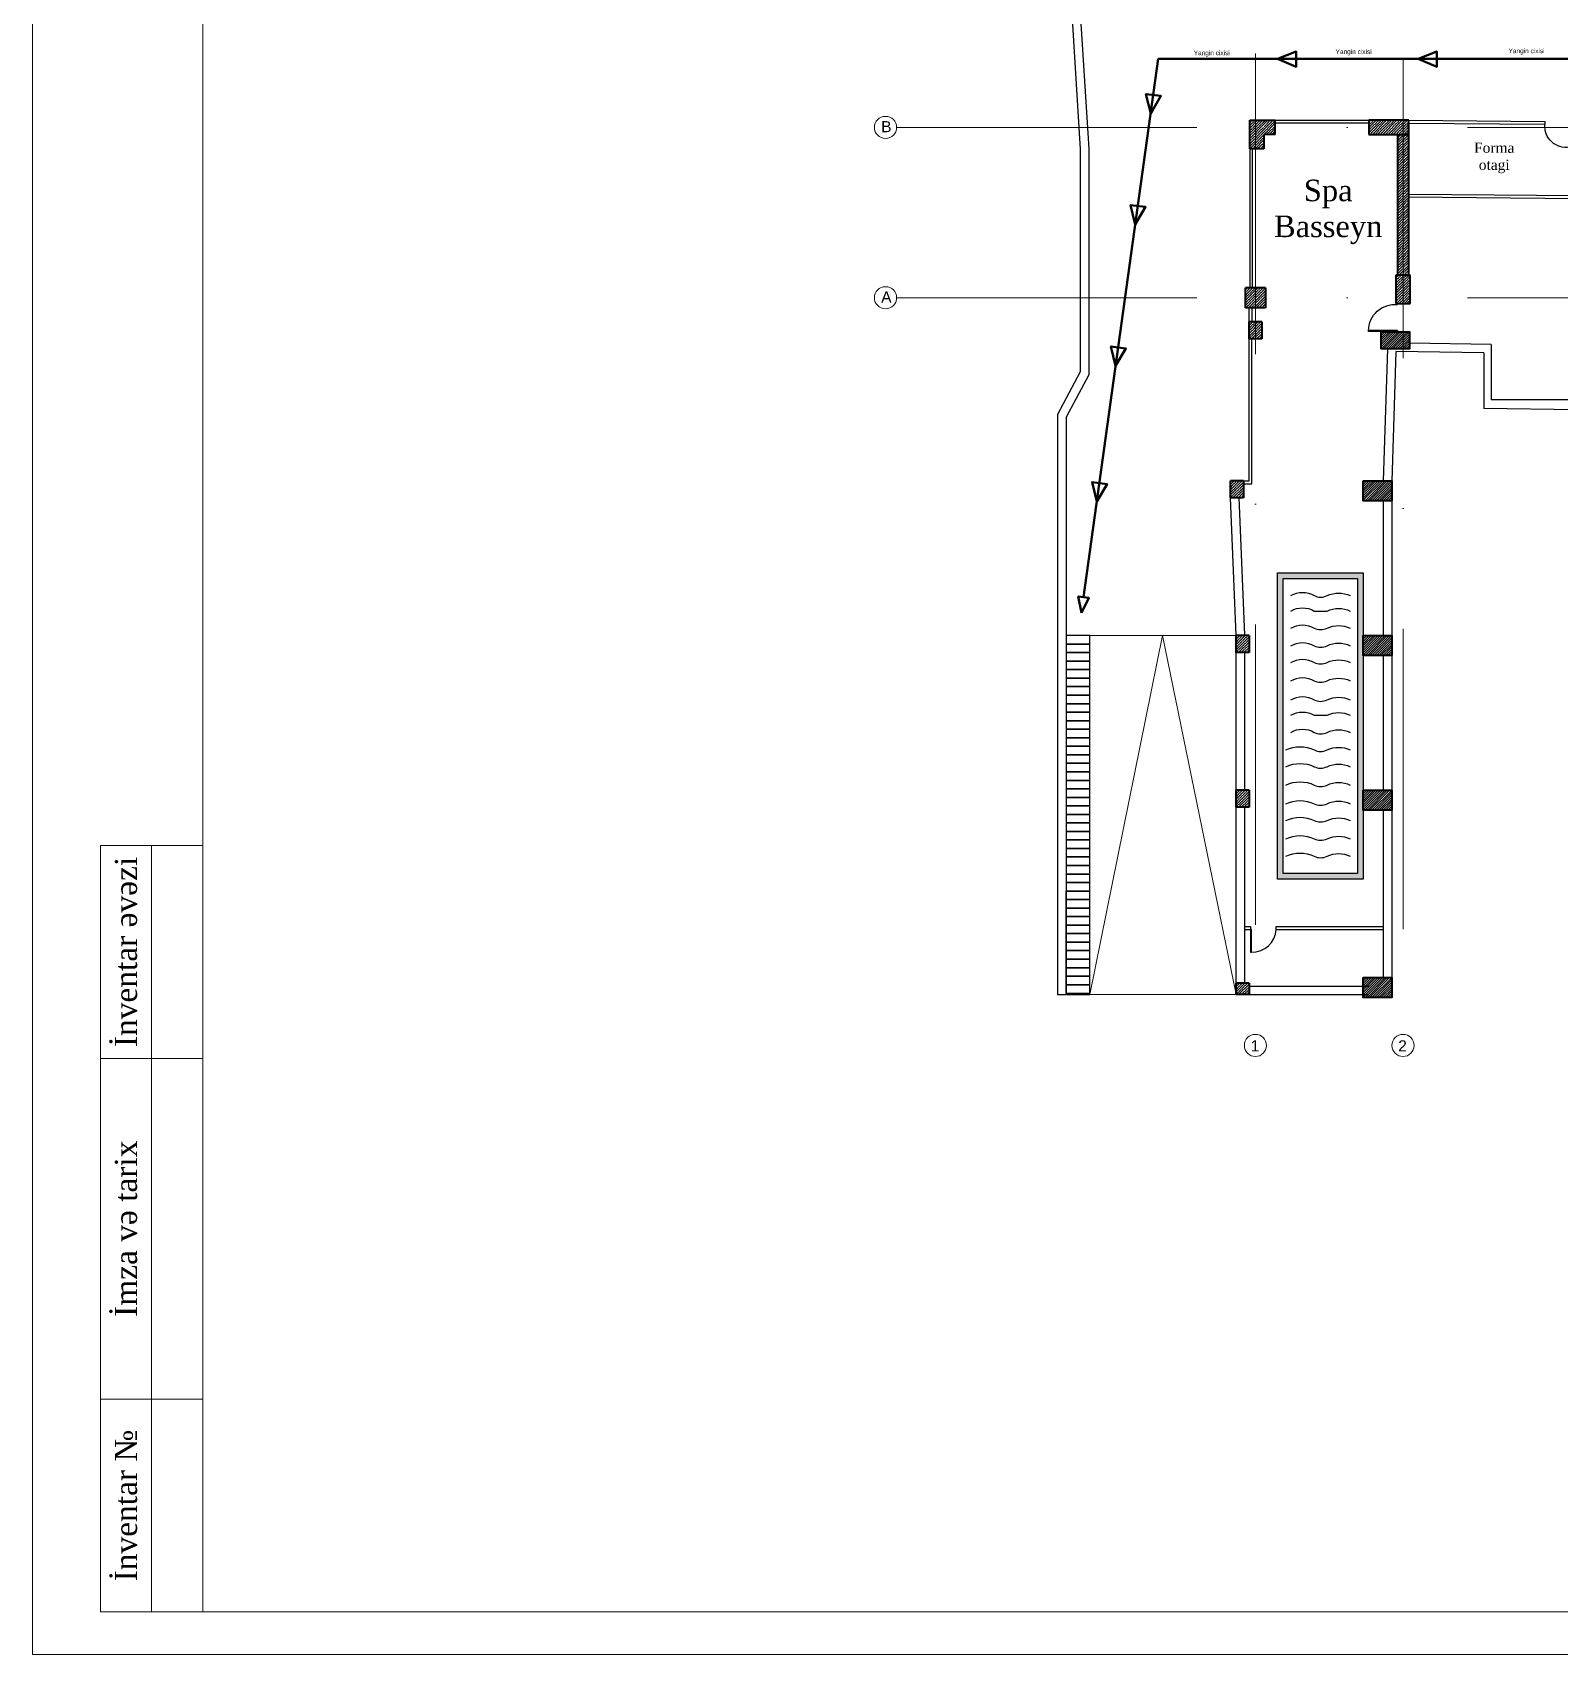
# Model space of a CAD drawing. Header units: millimetres. Extents: x 1531071 to 1560283, y -701792 to -691067.
# Drawn here: x 1531071 to 1536450, y -701792 to -696078 of the extents above; entities that cross this region are included whole.
import ezdxf

# ---------------------------------------------------------------- set-up
doc = ezdxf.new("R2010")
doc.units = ezdxf.units.MM
doc.header["$LTSCALE"] = 20
doc.header["$MEASUREMENT"] = 0
doc.linetypes.add('Dot & Dashed', pattern=[670.277762, 352.777767, -176.388884, 0, -141.111112])
for name, color, linetype, lineweight in [('A-Sect-Iden', 191, 'Continuous', 13), ('OXLAR', 6, 'Continuous', 5), ('RAZMERI', 251, 'Continuous', 5), ('Shtamp', 7, 'Continuous', 15), ('Text', 7, 'Continuous', 0), ('wall ext', 30, 'Continuous', 30)]:
    doc.layers.add(name, color=color, linetype=linetype, lineweight=lineweight)
for name, color, linetype, lineweight, true_color in [('Двери ArchiCAD_Ном._пера__23', 7, 'Continuous', 40, 0xff6600), ('Двери ArchiCAD_Ном._пера__47', 7, 'Continuous', 25, 0x373737), ('Конструктив - Колонны_Ном._пера__202', 7, 'Continuous', 0, 0x38637a), ('Конструктив - Колонны_Ном._пера__28', 7, 'Continuous', 40, 0xffe4e1), ('Конструктив - Перегородки_Ном._пера__47', 7, 'Continuous', 25, 0x373737)]:
    doc.layers.add(name, color=color, linetype=linetype, lineweight=lineweight, true_color=true_color)
doc.styles.add('Times New  Roman', font='times.ttf')
doc.styles.add('СГЕНЕРИР_СТИЛЬ_1', font='arial.ttf')
pattern_1 = [(45, (1530114.896, -703124.711), (-9.192388, 9.192388), []), (45, (1530110.3, -703120.115), (-9.192388, 9.192388), [9.75, -3.25, 0, -3.25])]

msp = doc.modelspace()

# ---------------------------------------------------------------- hatches: boundary and pattern name
at = {"layer": 'wall ext', "lineweight": -3, "ltscale": 0.5, "true_color": 0x939598}
h = msp.add_hatch(dxfattribs=at)
h.set_pattern_fill('ANGLE', color=252)
h.set_pattern_definition([(0, (1535539.03915, -697990.41304), (0, 0.275), [0.2, -0.075]), (90, (1535539.03915, -697990.41304), (-0.275, 2e-17), [0.2, -0.075])])
h.paths.add_polyline_path([(1535759, -697981.2), (1535456.5, -697981.2), (1535456.5, -699061.2), (1535759, -699061.2)])
h.paths.add_polyline_path([(1535739, -698001.2), (1535476.5, -698001.2), (1535476.5, -699041.2), (1535739, -699041.2)], flags=16)
at = {"layer": 'Конструктив - Колонны_Ном._пера__202', "linetype": 'Continuous'}
h = msp.add_hatch(dxfattribs=at)
h.set_pattern_fill('ЖЕЛЕЗОБЕТОН__ГОСТ_', color=1, scale=0.1, style=0, pattern_type=2)
h.set_pattern_definition([(45, (1530114.896, -703129.711), (-9.192388, 9.192388), []), (45, (1530110.3, -703125.115), (-9.192388, 9.192388), [9.75, -3.25, 0, -3.25])])
h.paths.add_polyline_path([(1535359, -696387.5), (1535409, -696387.5), (1535409, -696487.5), (1535359, -696487.5)])
h = msp.add_hatch(dxfattribs=at)
h.set_pattern_fill('ЖЕЛЕЗОБЕТОН__ГОСТ_', color=1, scale=0.1, style=0, pattern_type=2)
h.set_pattern_definition([(45, (1530224.896, -703129.711), (-9.192388, 9.192388), []), (45, (1530220.3, -703125.115), (-9.192388, 9.192388), [9.75, -3.25, 0, -3.25])])
h.paths.add_polyline_path([(1535409, -696387.5), (1535409, -696437.5), (1535449, -696437.5), (1535449, -696387.5)])
h = msp.add_hatch(dxfattribs=at)
h.set_pattern_fill('ЖЕЛЕЗОБЕТОН__ГОСТ_', color=1, scale=0.1, style=0, pattern_type=2)
h.set_pattern_definition(pattern_1)
h.paths.add_polyline_path([(1535779, -696387.5), (1535779, -696437.5), (1535919, -696437.5), (1535919, -696387.5)])
h = msp.add_hatch(dxfattribs=at)
h.set_pattern_fill('ЖЕЛЕЗОБЕТОН__ГОСТ_', color=1, scale=0.1, style=0, pattern_type=2)
h.set_pattern_definition([(45, (1530124.896, -703224.711), (-9.192388, 9.192388), []), (45, (1530120.3, -703220.115), (-9.192388, 9.192388), [9.75, -3.25, 0, -3.25])])
h.paths.add_polyline_path([(1535879, -696921.3), (1535919, -696921.3), (1535919, -696432.5), (1535879, -696432.5)])
h.paths.add_polyline_path([(1535919, -696921.3), (1535879, -696921.3), (1535879, -696932.5), (1535919, -696932.5)])
h = msp.add_hatch(dxfattribs=at)
h.set_pattern_fill('ЖЕЛЕЗОБЕТОН__ГОСТ_', color=1, scale=0.1, style=0, pattern_type=2)
h.set_pattern_definition(pattern_1)
h.paths.add_polyline_path([(1535874, -697032.5), (1535924, -697032.5), (1535924, -696932.5), (1535874, -696932.5)])
h = msp.add_hatch(dxfattribs=at)
h.set_pattern_fill('ЖЕЛЕЗОБЕТОН__ГОСТ_', color=1, scale=0.1, style=0, pattern_type=2)
h.set_pattern_definition([(45, (1530099.897, -702559.711), (-9.192388, 9.192388), []), (45, (1530095.3, -702555.115), (-9.192388, 9.192388), [9.75, -3.25, 0, -3.25])])
h.paths.add_polyline_path([(1535344, -696977.5), (1535414, -696977.5), (1535414, -697047.5), (1535344, -697047.5)])
h = msp.add_hatch(dxfattribs=at)
h.set_pattern_fill('ЖЕЛЕЗОБЕТОН__ГОСТ_', color=1, scale=0.1, style=0, pattern_type=2)
h.set_pattern_definition([(45, (1530099.897, -702679.711), (-9.192388, 9.192388), []), (45, (1530095.3, -702675.115), (-9.192388, 9.192388), [9.75, -3.25, 0, -3.25])])
h.paths.add_polyline_path([(1535356.5, -697097.5), (1535401.5, -697097.5), (1535401.5, -697157.5), (1535356.5, -697157.5)])
at = {"layer": 'Конструктив - Колонны_Ном._пера__202', "linetype": 'Dot & Dashed'}
h = msp.add_hatch(dxfattribs=at)
h.set_pattern_fill('ANSI31', color=1, scale=45, style=0)
h.set_pattern_definition([(45, (1457086.385, -709011.664), (-3.97747564, 3.97747564), [])])
h.paths.add_polyline_path([(1535822, -697132.5), (1535922, -697132.5), (1535922, -697192.5), (1535822, -697192.5)])
at = {"layer": 'Конструктив - Колонны_Ном._пера__202', "linetype": 'Continuous'}
h = msp.add_hatch(dxfattribs=at)
h.set_pattern_fill('ЖЕЛЕЗОБЕТОН__ГОСТ_', color=1, scale=0.1, style=0, pattern_type=2)
h.set_pattern_definition([(45, (1530034.897, -703239.711), (-9.192388, 9.192388), []), (45, (1530030.3, -703235.115), (-9.192388, 9.192388), [9.75, -3.25, 0, -3.25])])
h.paths.add_polyline_path([(1535291.5, -697657.5), (1535336.5, -697657.5), (1535336.5, -697717.5), (1535291.5, -697717.5)])
at = {"layer": 'Конструктив - Колонны_Ном._пера__202', "linetype": 'Dot & Dashed'}
h = msp.add_hatch(dxfattribs=at)
h.set_pattern_fill('ANSI31', color=1, scale=45, style=0)
h.set_pattern_definition([(45, (1457023.385, -709536.664), (-3.97747564, 3.97747564), [])])
h.paths.add_polyline_path([(1535759, -697657.5), (1535859, -697657.5), (1535859, -697727.5), (1535759, -697727.5)])
at = {"layer": 'Конструктив - Колонны_Ном._пера__202', "linetype": 'Continuous'}
h = msp.add_hatch(dxfattribs=at)
h.set_pattern_fill('ЖЕЛЕЗОБЕТОН__ГОСТ_', color=1, scale=0.1, style=0, pattern_type=2)
h.set_pattern_definition([(45, (1530054.897, -703784.711), (-9.192388, 9.192388), []), (45, (1530050.3, -703780.115), (-9.192388, 9.192388), [9.75, -3.25, 0, -3.25])])
h.paths.add_polyline_path([(1535311.5, -698202.5), (1535356.5, -698202.5), (1535356.5, -698262.5), (1535311.5, -698262.5)])
at = {"layer": 'Конструктив - Колонны_Ном._пера__202', "linetype": 'Dot & Dashed'}
h = msp.add_hatch(dxfattribs=at)
h.set_pattern_fill('ANSI31', color=1, scale=45, style=0)
h.set_pattern_definition([(45, (1457023.385, -710081.664), (-3.97747564, 3.97747564), [])])
h.paths.add_polyline_path([(1535759, -698202.5), (1535859, -698202.5), (1535859, -698272.5), (1535759, -698272.5)])
at = {"layer": 'Конструктив - Колонны_Ном._пера__202', "linetype": 'Continuous'}
h = msp.add_hatch(dxfattribs=at)
h.set_pattern_fill('ЖЕЛЕЗОБЕТОН__ГОСТ_', color=1, scale=0.1, style=0, pattern_type=2)
h.set_pattern_definition([(45, (1530054.897, -704329.711), (-9.192388, 9.192388), []), (45, (1530050.3, -704325.115), (-9.192388, 9.192388), [9.75, -3.25, 0, -3.25])])
h.paths.add_polyline_path([(1535311.5, -698747.5), (1535356.5, -698747.5), (1535356.5, -698807.5), (1535311.5, -698807.5)])
at = {"layer": 'Конструктив - Колонны_Ном._пера__202', "linetype": 'Dot & Dashed'}
h = msp.add_hatch(dxfattribs=at)
h.set_pattern_fill('ANSI31', color=1, scale=45, style=0)
h.set_pattern_definition([(45, (1457023.385, -710626.664), (-3.97747564, 3.97747564), [])])
h.paths.add_polyline_path([(1535759, -698747.5), (1535859, -698747.5), (1535859, -698817.5), (1535759, -698817.5)])
h = msp.add_hatch(dxfattribs=at)
h.set_pattern_fill('ANSI31', color=1, scale=45, style=0)
h.set_pattern_definition([(45, (1457023.385, -711286.664), (-3.97747564, 3.97747564), [])])
h.paths.add_polyline_path([(1535759, -699407.5), (1535859, -699407.5), (1535859, -699477.5), (1535759, -699477.5)])
at = {"layer": 'Конструктив - Колонны_Ном._пера__202', "linetype": 'Continuous'}
h = msp.add_hatch(dxfattribs=at)
h.set_pattern_fill('ЖЕЛЕЗОБЕТОН__ГОСТ_', color=1, scale=0.1, style=0, pattern_type=2)
h.set_pattern_definition([(45, (1530054.897, -704989.711), (-9.192388, 9.192388), []), (45, (1530050.3, -704985.115), (-9.192388, 9.192388), [9.75, -3.25, 0, -3.25])])
h.paths.add_polyline_path([(1535311.5, -699427.5), (1535356.5, -699427.5), (1535356.5, -699467.5), (1535311.5, -699467.5)])

# ---------------------------------------------------------------- linework, layer by layer
at = {"color": 0, "lineweight": 30, "ltscale": 0.5}
for p, q in [((1534716, -695759.4), (1534762, -696489.4)), ((1534746, -695757.5), (1534792, -696487.5)), ((1534762, -696487.5), (1534762, -697273.7)), ((1534792, -696487.5), (1534792, -697283.7)), ((1536209, -697177.5), (1535922, -697172.4)), ((1536209, -697177.5), (1536209, -697372.5)), ((1535844, -697192.5), (1535829, -697657.5)), ((1535873.1, -697201.4), (1535859, -697658.4)), ((1536184.1, -697207), (1535873.1, -697201.4)), ((1536184.1, -697207), (1536184.2, -697207)), ((1536184.2, -697207), (1536184.2, -697402.1)), ((1534762, -697273.8), (1534682, -697423.3)), ((1534792, -697283.7), (1534711.9, -697433.2)), ((1536514, -697406.9), (1536184.2, -697402.1)), ((1536184.2, -697402.1), (1536184.2, -697402.1)), ((1536524, -697372.5), (1536209, -697372.5)), ((1534681.9, -697423.4), (1534682, -697423.3)), ((1534681.9, -697423.4), (1534681.9, -699467.5)), ((1534711.9, -697433.2), (1534711.9, -699467.5)), ((1535311.5, -698202.5), (1535291.5, -697717.5)), ((1535341.5, -698201.2), (1535321.5, -697716.2)), ((1535829, -697727.5), (1535829, -698202.5)), ((1535859, -697727.5), (1535859, -699477.5)), ((1535311.5, -699427.5), (1535311.5, -698252.4)), ((1535341.5, -698747.5), (1535341.5, -698262.5)), ((1535829, -698272.5), (1535829, -698747.5)), ((1535341.5, -699427.5), (1535341.5, -698807.5)), ((1535829, -698817.5), (1535829, -699407.5)), ((1534681.9, -699467.5), (1534711.9, -699467.5)), ((1535356.5, -699437.5), (1535779, -699437.5)), ((1535356.5, -699467.5), (1535779, -699467.5))]:
    msp.add_line(p, q, dxfattribs=at)
for points in [[(1535449, -696387.5), (1535779, -696387.5), (1535779, -696397.5), (1535449, -696397.5)], [(1535359, -696487.5), (1535359, -696977.5), (1535369, -696977.5), (1535369, -696487.5)], [(1535356.5, -697097.5), (1535356.5, -697097.5), (1535356.5, -697047.5), (1535366.5, -697047.5), (1535366.5, -697097.5)]]:
    msp.add_lwpolyline(points, close=True, dxfattribs=at)
for points in [[(1535919, -696387.5), (1536398.5, -696391.5)], [(1535918.9, -696397.5), (1536398.4, -696401.5)], [(1535918.8, -696657.5), (1536518.9, -696662.5)], [(1535918.9, -696647.5), (1535918.9, -696647.5), (1536519, -696652.5)], [(1535336.5, -697657.5), (1535356.5, -697657.5), (1535356.5, -697157.5)], [(1535336.5, -697667.5), (1535366.5, -697667.5), (1535366.5, -697157.5)], [(1535341.5, -699227.5), (1535341.5, -699227.5), (1535361.9, -699227.5)], [(1535341.5, -699237.5), (1535361.9, -699237.5)], [(1535451.9, -699227.5), (1535829, -699227.5)], [(1535451.9, -699237.5), (1535829, -699237.5)]]:
    msp.add_lwpolyline(points, dxfattribs=at)
at = {"layer": 'A-Sect-Iden', "color": 0, "lineweight": 30, "ltscale": 0.5}
msp.add_line((1534762, -697273.8), (1534762, -697273.7), dxfattribs=at)
at = {"layer": 'A-Sect-Iden', "color": 0, "ltscale": 0.5}
for p, q in [((1535809, -697657.5), (1535829, -697657.5)), ((1535311.5, -698202.5), (1534711.9, -698202.5)), ((1534795.5, -699467.5), (1535051.9, -698202.5)), ((1535051.9, -698202.5), (1535311.5, -699467.5)), ((1534711.9, -699467.5), (1535311.5, -699467.5))]:
    msp.add_line(p, q, dxfattribs=at)
at = {"layer": 'OXLAR', "color": 6, "linetype": 'Dot & Dashed', "ltscale": 0.15}
for p, q in [((1535379, -694141.6), (1535379, -699607.5)), ((1535899, -694156.4), (1535899, -699622.4)), ((1534114.8, -696412.5), (1540576.2, -696412.5)), ((1534114.8, -697012.5), (1540576.2, -697012.5))]:
    msp.add_line(p, q, dxfattribs=at)
at = {"layer": 'RAZMERI', "color": 0}
for centre in [(1534075.8, -696412.5), (1534075.8, -697012.5), (1535379, -699646.5), (1535899, -699646.5)]:
    msp.add_circle(centre, 39, dxfattribs=at)
at = {"layer": 'Shtamp', "lineweight": 15}
for p, q in [((1531490.5, -698942.1), (1531490.5, -701642.1)), ((1531670.5, -699692.1), (1531310.5, -699692.1)), ((1531670.5, -700892.1), (1531310.5, -700892.1))]:
    msp.add_line(p, q, dxfattribs=at)
for points in [[(1543416.1, -701792.1), (1543416.1, -701792.1), (1531070.5, -701792.1), (1531070.5, -693137.1), (1531070.5, -693137.1), (1543416.1, -693137.1)], [(1543266.1, -701642.1), (1531670.5, -701642.1), (1531670.5, -693287.1), (1543266.1, -693287.1)]]:
    msp.add_lwpolyline(points, close=True, dxfattribs=at)
msp.add_lwpolyline([(1531670.5, -701642.1), (1531310.5, -701642.1), (1531310.5, -698942.1), (1531670.5, -698942.1)], dxfattribs=at)
at = {"layer": 'wall ext', "color": 1, "lineweight": 50, "ltscale": 0.5}
for points in [[(1535457.1, -696170.9), (1535522.9, -696145.6), (1535522.9, -696198.9), (1535457.1, -696170.9)], [(1535952.3, -696170.9), (1536018.2, -696145.6), (1536018.2, -696198.9), (1535952.3, -696170.9)], [(1535010.2, -696363.4), (1534993.4, -696294.9), (1535046.2, -696301.6), (1535010.2, -696363.4)], [(1534955.8, -696754.5), (1534939.1, -696686), (1534991.9, -696692.7), (1534955.8, -696754.5)], [(1534886.6, -697252.7), (1534869.9, -697184.2), (1534922.7, -697190.9), (1534886.6, -697252.7)], [(1534820.3, -697730.5), (1534803.5, -697662), (1534856.3, -697668.7), (1534820.3, -697730.5)], [(1534765.8, -698122.8), (1534755, -698064.6), (1534792.5, -698070.1)]]:
    msp.add_lwpolyline(points, close=True, dxfattribs=at)
msp.add_lwpolyline([(1536986.5, -697296.8), (1537307, -697296.8), (1537307, -696170.9), (1535036.9, -696170.9), (1534773.5, -698067.3)], dxfattribs=at)
at = {"layer": 'wall ext', "lineweight": -3, "ltscale": 0.5}
msp.add_lwpolyline([(1536485.5, -696402.3), (1536485.5, -696482.3, -0.480133), (1536398.5, -696402.3, 10.749607)], format="xyb", dxfattribs=at)
at = {"layer": 'wall ext', "color": 0, "lineweight": -3, "ltscale": 0.5}
for points in [[(1536398.5, -696391.5), (1536398.4, -696401.5)], [(1536209, -697177.5), (1536209, -697177.5), (1536209, -697372.5)], [(1535739, -698001.2), (1535739, -698001.2), (1535739, -698817.5)], [(1534715.9, -699467.5), (1534795.9, -699467.5), (1534795.9, -698202.5)], [(1535361.9, -699227.5), (1535361.9, -699227.5), (1535361.9, -699237.5), (1535364.9, -699237.5)], [(1535451.9, -699237.5), (1535451.9, -699227.5)]]:
    msp.add_lwpolyline(points, dxfattribs=at)
for points in [[(1535879.4, -697127.9), (1535777.9, -697127.9, -0.443271), (1535879.4, -697036.5, 13.276989)], [(1535364.9, -699317.5, 0.40922), (1535451.9, -699237.5, -39.425669)]]:
    msp.add_lwpolyline(points, format="xyb", dxfattribs=at)
for points in [[(1535777.9, -697127.9), (1535879.4, -697127.9), (1535879.4, -697130.9), (1535777.9, -697130.9)], [(1535759, -699061.2), (1535456.5, -699061.2), (1535456.5, -697981.2), (1535759, -697981.2)], [(1535739, -699041.2), (1535476.5, -699041.2), (1535476.5, -698001.2), (1535739, -698001.2)], [(1534711.9, -698202.5), (1534711.9, -698232.5), (1534795.9, -698232.5), (1534795.9, -698202.5)], [(1534711.9, -698232.5), (1534711.9, -698262.5), (1534795.9, -698262.5), (1534795.9, -698232.5)], [(1534711.9, -698262.5), (1534711.9, -698292.5), (1534795.9, -698292.5), (1534795.9, -698262.5)], [(1534711.9, -698292.5), (1534711.9, -698322.5), (1534795.9, -698322.5), (1534795.9, -698292.5)], [(1534711.9, -698322.5), (1534711.9, -698352.5), (1534795.9, -698352.5), (1534795.9, -698322.5)], [(1534711.9, -698352.5), (1534711.9, -698382.5), (1534795.9, -698382.5), (1534795.9, -698352.5)], [(1534711.9, -698382.5), (1534711.9, -698412.5), (1534795.9, -698412.5), (1534795.9, -698382.5)], [(1534711.9, -698412.5), (1534711.9, -698442.5), (1534795.9, -698442.5), (1534795.9, -698412.5)], [(1534711.9, -698442.5), (1534711.9, -698472.5), (1534795.9, -698472.5), (1534795.9, -698442.5)], [(1534711.9, -698472.5), (1534711.9, -698502.5), (1534795.9, -698502.5), (1534795.9, -698472.5)], [(1534711.9, -698502.5), (1534711.9, -698532.5), (1534795.9, -698532.5), (1534795.9, -698502.5)], [(1534711.9, -698532.5), (1534711.9, -698562.5), (1534795.9, -698562.5), (1534795.9, -698532.5)], [(1534711.9, -698562.5), (1534711.9, -698592.5), (1534795.9, -698592.5), (1534795.9, -698562.5)], [(1534711.9, -698592.5), (1534711.9, -698622.5), (1534795.9, -698622.5), (1534795.9, -698592.5)], [(1534711.9, -698622.5), (1534711.9, -698652.5), (1534795.9, -698652.5), (1534795.9, -698622.5)], [(1534711.9, -698652.5), (1534711.9, -698682.5), (1534795.9, -698682.5), (1534795.9, -698652.5)], [(1534711.9, -698682.5), (1534711.9, -698712.5), (1534795.9, -698712.5), (1534795.9, -698682.5)], [(1534711.9, -698712.5), (1534711.9, -698742.5), (1534795.9, -698742.5), (1534795.9, -698712.5)], [(1534711.9, -698742.5), (1534711.9, -698772.5), (1534795.9, -698772.5), (1534795.9, -698742.5)], [(1534711.9, -698772.5), (1534711.9, -698802.5), (1534795.9, -698802.5), (1534795.9, -698772.5)], [(1534711.9, -698802.5), (1534711.9, -698832.5), (1534795.9, -698832.5), (1534795.9, -698802.5)], [(1534711.9, -698832.5), (1534711.9, -698862.5), (1534795.9, -698862.5), (1534795.9, -698832.5)], [(1534711.9, -698862.5), (1534711.9, -698892.5), (1534795.9, -698892.5), (1534795.9, -698862.5)], [(1534711.9, -698892.5), (1534711.9, -698922.5), (1534795.9, -698922.5), (1534795.9, -698892.5)], [(1534711.9, -698922.5), (1534711.9, -698952.5), (1534795.9, -698952.5), (1534795.9, -698922.5)], [(1534711.9, -698952.5), (1534711.9, -698982.5), (1534795.9, -698982.5), (1534795.9, -698952.5)], [(1534711.9, -698982.5), (1534711.9, -699012.5), (1534795.9, -699012.5), (1534795.9, -698982.5)], [(1534711.9, -699012.5), (1534711.9, -699042.5), (1534795.9, -699042.5), (1534795.9, -699012.5)], [(1534711.9, -699042.5), (1534711.9, -699072.5), (1534795.9, -699072.5), (1534795.9, -699042.5)], [(1534711.9, -699072.5), (1534711.9, -699102.5), (1534795.9, -699102.5), (1534795.9, -699072.5)], [(1534711.6, -699102.5), (1534711.6, -699132.5), (1534795.5, -699132.5), (1534795.5, -699102.5)], [(1534711.6, -699132.5), (1534711.6, -699162.5), (1534795.5, -699162.5), (1534795.5, -699132.5)], [(1534711.6, -699162.5), (1534711.6, -699192.5), (1534795.5, -699192.5), (1534795.5, -699162.5)], [(1534711.6, -699192.5), (1534711.6, -699222.5), (1534795.5, -699222.5), (1534795.5, -699192.5)], [(1534711.6, -699222.5), (1534711.6, -699252.5), (1534795.5, -699252.5), (1534795.5, -699222.5)], [(1535361.9, -699237.5), (1535361.9, -699317.5), (1535364.9, -699317.5), (1535364.9, -699237.5)], [(1534711.6, -699252.5), (1534711.6, -699282.5), (1534795.5, -699282.5), (1534795.5, -699252.5)], [(1534711.6, -699282.5), (1534711.6, -699312.5), (1534795.5, -699312.5), (1534795.5, -699282.5)], [(1534711.6, -699312.5), (1534711.6, -699342.5), (1534795.5, -699342.5), (1534795.5, -699312.5)], [(1534711.6, -699342.5), (1534711.6, -699372.5), (1534795.5, -699372.5), (1534795.5, -699342.5)], [(1534711.6, -699372.5), (1534711.6, -699402.5), (1534795.5, -699402.5), (1534795.5, -699372.5)], [(1534711.6, -699402.5), (1534711.6, -699432.5), (1534795.5, -699432.5), (1534795.5, -699402.5)], [(1534711.6, -699432.5), (1534711.6, -699462.5), (1534795.5, -699462.5), (1534795.5, -699432.5)]]:
    msp.add_lwpolyline(points, close=True, dxfattribs=at)
at = {"layer": 'wall ext', "color": 4, "lineweight": -3, "ltscale": 0.5}
for points in [[(1535504.1, -698061.9, -0.275738), (1535585.7, -698061.9, 0.227043), (1535631.8, -698061.9, -0.227043), (1535712.9, -698061.9, -0.629934)], [(1535504.1, -698116.2, -0.275738), (1535585.7, -698116.2), (1535631.8, -698116.2, -0.227043), (1535712.9, -698116.2, -0.629934)], [(1535504.1, -698176.4, -0.275738), (1535585.7, -698176.4, 0.227043), (1535631.8, -698176.4, -0.227043), (1535712.9, -698176.4, -0.629934)], [(1535504.1, -698238.4, -0.275738), (1535585.7, -698238.4, 0.227043), (1535631.8, -698238.4, -0.227043), (1535712.9, -698238.4, -0.629934)], [(1535504.1, -698297.3, -0.275738), (1535585.7, -698297.3, 0.227043), (1535631.8, -698297.3, -0.227043), (1535712.9, -698297.3, -0.629934)], [(1535504.1, -698361.9, -0.275738), (1535585.7, -698361.9, 0.227043), (1535631.8, -698361.9, -0.227043), (1535712.9, -698361.9, -0.629934)], [(1535504.1, -698429, -0.275738), (1535585.7, -698429, 0.227043), (1535631.8, -698429, -0.227043), (1535712.9, -698429, -0.629934)], [(1535504.1, -698483.3, -0.275738), (1535585.7, -698483.3), (1535631.8, -698483.3, -0.227043), (1535712.9, -698483.3, -0.629934)], [(1535504.1, -698543.5, -0.275738), (1535585.7, -698543.5, 0.227043), (1535631.8, -698543.5, -0.227043), (1535712.9, -698543.5, -0.629934)], [(1535486.6, -698605.5, -0.227043), (1535585.7, -698605.5, 0.227043), (1535631.8, -698605.5, -0.227043), (1535712.9, -698605.5, -0.629934)], [(1535486.6, -698664.4, -0.227043), (1535585.7, -698664.4, 0.227043), (1535631.8, -698664.4, -0.227043), (1535712.9, -698664.4, -0.629934)], [(1535486.6, -698729, -0.227043), (1535585.7, -698729, 0.227043), (1535631.8, -698729, -0.227043), (1535712.9, -698729, -0.629934)], [(1535486.6, -698795.1, -0.227043), (1535585.7, -698795.1, 0.227043), (1535631.8, -698795.1, -0.227043), (1535712.9, -698795.1, -0.629934)], [(1535486.6, -698854, -0.227043), (1535585.7, -698854, 0.227043), (1535631.8, -698854, -0.227043), (1535712.9, -698854, -0.629934)], [(1535486.6, -698918.6, -0.227043), (1535585.7, -698918.6, 0.227043), (1535631.8, -698918.6, -0.227043), (1535712.9, -698918.6, -0.629934)], [(1535486.6, -698979.9, -0.227043), (1535585.7, -698979.9, 0.227043), (1535631.8, -698979.9, -0.227043), (1535712.9, -698979.9, -0.629934)]]:
    msp.add_lwpolyline(points, format="xyb", dxfattribs=at)
at = {"layer": 'Двери ArchiCAD_Ном._пера__23', "color": 0, "linetype": 'Continuous'}
msp.add_line((1535919, -696437.5), (1535909, -696437.5), dxfattribs=at)
at = {"layer": 'Двери ArchiCAD_Ном._пера__47', "color": 0, "linetype": 'Continuous'}
msp.add_line((1535909, -696437.5), (1535919, -696437.5), dxfattribs=at)
at = {"layer": 'Конструктив - Колонны_Ном._пера__28', "color": 0, "linetype": 'Continuous'}
for p, q in [((1535359, -696387.5), (1535448.9, -696387.5)), ((1535359, -696487.5), (1535359, -696387.5)), ((1535779, -696387.5), (1535779, -696437.5)), ((1535919, -696387.5), (1535779, -696387.5)), ((1535919, -696437.5), (1535919, -696387.5)), ((1535409, -696437.5), (1535409, -696487.5)), ((1535779, -696437.5), (1535919, -696437.5)), ((1535409, -696487.5), (1535359, -696487.5)), ((1535924, -696932.5), (1535874, -696932.5)), ((1535874, -696932.5), (1535874, -697032.5)), ((1535924, -697032.5), (1535924, -696932.5)), ((1535414, -696977.5), (1535414, -697047.5)), ((1535414, -697047.5), (1535344, -697047.5)), ((1535874, -697032.5), (1535924, -697032.5)), ((1535401.5, -697097.5), (1535401.5, -697157.5)), ((1535401.5, -697157.5), (1535356.5, -697157.5)), ((1535336.5, -697657.5), (1535336.5, -697717.5)), ((1535336.5, -697717.5), (1535291.5, -697717.5)), ((1535356.5, -698202.5), (1535356.5, -698262.5)), ((1535356.5, -698262.5), (1535311.5, -698262.5)), ((1535356.5, -698747.5), (1535356.5, -698807.5)), ((1535356.5, -698807.5), (1535311.5, -698807.5)), ((1535356.5, -699467.5), (1535311.5, -699467.5)), ((1535356.5, -699427.5), (1535356.5, -699467.5))]:
    msp.add_line(p, q, dxfattribs=at)
at = {"layer": 'Конструктив - Колонны_Ном._пера__28', "color": 0, "ltscale": 0.5}
for p, q in [((1535449, -696437.5), (1535449, -696387.5)), ((1535448.9, -696392.5), (1535449, -696392.5)), ((1535344, -697047.5), (1535344, -696977.5)), ((1535414, -696977.5), (1535344, -696977.5)), ((1535356.5, -697157.5), (1535356.5, -697097.5)), ((1535401.5, -697097.5), (1535356.5, -697097.5)), ((1535291.5, -697717.5), (1535291.5, -697657.5)), ((1535336.5, -697657.5), (1535291.5, -697657.5)), ((1535311.5, -698262.5), (1535311.5, -698202.5)), ((1535356.5, -698202.5), (1535311.5, -698202.5)), ((1535311.5, -698807.5), (1535311.5, -698747.5)), ((1535356.5, -698747.5), (1535311.5, -698747.5)), ((1535311.5, -699467.5), (1535311.5, -699427.5)), ((1535356.5, -699427.5), (1535311.5, -699427.5))]:
    msp.add_line(p, q, dxfattribs=at)
at = {"layer": 'Конструктив - Колонны_Ном._пера__28', "color": 0, "linetype": 'Continuous', "flags": 128}
for points in [[(1535449, -696437.5), (1535409, -696437.5)], [(1535879, -696437.5), (1535879, -696921.3)], [(1535919, -696727.5), (1535919, -696437.5)], [(1535919, -696921.3), (1535919, -696727.5)], [(1535879, -696921.3), (1535879, -696932.5)], [(1535919, -696932.5), (1535919, -696921.3)], [(1535822, -697132.5), (1535922, -697132.5), (1535922, -697192.5), (1535822, -697192.5), (1535822, -697132.5)], [(1535759, -697657.5), (1535859, -697657.5), (1535859, -697727.5), (1535759, -697727.5), (1535759, -697657.5)], [(1535759, -698202.5), (1535859, -698202.5), (1535859, -698272.5), (1535759, -698272.5), (1535759, -698202.5)], [(1535759, -698747.5), (1535859, -698747.5), (1535859, -698817.5), (1535759, -698817.5), (1535759, -698747.5)], [(1535759, -699407.5), (1535859, -699407.5), (1535859, -699477.5), (1535759, -699477.5), (1535759, -699407.5)]]:
    msp.add_lwpolyline(points, dxfattribs=at)
at = {"layer": 'Конструктив - Перегородки_Ном._пера__47', "color": 0, "linetype": 'Continuous'}
msp.add_line((1535909, -696437.5), (1535919, -696437.5), dxfattribs=at)

# ---------------------------------------------------------------- texts
at = {"lineweight": 13, "char_height": 78, "attachment_point": 5, "rotation": 90, "style": 'Times New  Roman'}
for s, insert, width in [('{\\fTimes New Roman|b0|i0|c238|p18;İnventar }ə{\\fTimes New Roman|b0|i0|c238|p18;v}ə{\\fTimes New Roman|b0|i0|c238|p18;zi}', (1531400.5, -699317.1), 807.536), ('{\\fTimes New Roman|b0|i0|c238|p18;İ}mza və tarix', (1531400.5, -700292.1), 729.979), ('{\\fTimes New Roman|b0|i0|c238|p18;İnventar }№', (1531400.5, -701267.1), 709.955)]:
    msp.add_mtext(s, dxfattribs=dict(at, insert=insert, width=width))
at = {"layer": 'RAZMERI', "color": 1, "style": 'СГЕНЕРИР_СТИЛЬ_1'}
for p in [(1535161.6, -696158), (1535661.4, -696153.9), (1536270.7, -696150.9)]:
    msp.add_text('Yangin cixisi', height=16.355, dxfattribs=at).set_placement(p)
at = {"layer": 'RAZMERI', "color": 0, "style": 'СГЕНЕРИР_СТИЛЬ_1'}
for s, p in [('B', (1534060.7, -696429.3)), ('A', (1534060.7, -697029.3)), ('1', (1535362.2, -699667.3)), ('2', (1535882.2, -699667.3))]:
    msp.add_text(s, height=39, dxfattribs=at).set_placement(p)
at = {"layer": 'Text', "color": 0, "lineweight": 13, "attachment_point": 5, "style": 'Times New  Roman'}
for s, insert, char_height, width in [('Forma \\Potagi', (1536220.3, -696519.9), 36.02, 742.442), ('Spa ^JBasseyn', (1535635.3, -696710.2), 75.899, 1564.288)]:
    msp.add_mtext(s, dxfattribs=dict(at, insert=insert, char_height=char_height, width=width))

doc.saveas('drawing.dxf')
